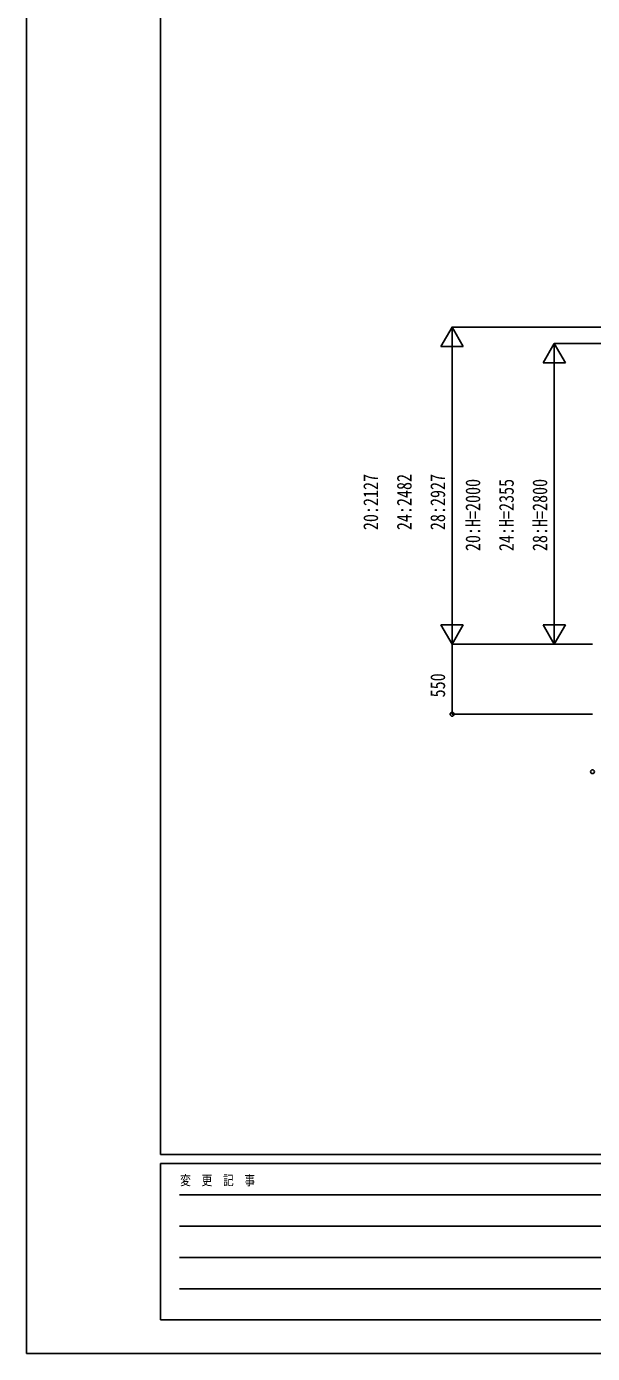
# Model space of a CAD drawing. Units: millimetres, scale not verified. Extents: x -14718 to 14718, y -10395 to 10395.
# Drawn here: x -14718 to -10285, y -10395 to 0 of the extents above; entities that cross this region are included whole.
import ezdxf
from ezdxf.enums import TextEntityAlignment as Align

# ---------------------------------------------------------------- set-up
doc = ezdxf.new("R2010")
doc.units = ezdxf.units.MM
doc.header["$LTSCALE"] = 50
doc.layers.add('0-7_YKK_D', color=6, linetype='Continuous')
doc.layers.add('0-8_YKK_ZWAK', color=7, linetype='Continuous')
doc.styles.add('ＭＳ ゴシック', font='')
doc.styles.get('ＭＳ ゴシック').set_extended_font_data('MS Gothic')

msp = doc.modelspace()

# ---------------------------------------------------------------- linework, layer by layer
at = {"layer": '0-7_YKK_D'}
for p, q in [((-11384.68, -2355.42), (-11472.18, -2506.98)), ((-9992.32, -2355.42), (-11385.68, -2355.42)), ((-11384.68, -2355.42), (-11297.18, -2506.98)), ((-11384.68, -2355.42), (-11384.68, -2658.53)), ((-10584.68, -2482.5), (-10672.18, -2634.05)), ((-10056.9, -2482.5), (-10585.68, -2482.5)), ((-10584.68, -2482.5), (-10497.18, -2634.05)), ((-10584.68, -2482.5), (-10584.68, -2785.61)), ((-11472.18, -2506.98), (-11297.18, -2506.98)), ((-11384.68, -2530.42), (-11384.68, -4662.5)), ((-10672.18, -2634.05), (-10497.18, -2634.05)), ((-10584.68, -2657.5), (-10584.68, -4662.5)), ((-11384.68, -4837.5), (-11384.68, -4534.39)), ((-10584.68, -4837.5), (-10584.68, -4534.39)), ((-11384.68, -4837.5), (-11472.18, -4685.95)), ((-11297.18, -4685.95), (-11472.18, -4685.95)), ((-11384.68, -4837.5), (-11297.18, -4685.95)), ((-10584.68, -4837.5), (-10672.18, -4685.95)), ((-10497.18, -4685.95), (-10672.18, -4685.95)), ((-10584.68, -4837.5), (-10497.18, -4685.95)), ((-10285.68, -4837.5), (-11385.68, -4837.5)), ((-10285.68, -4837.5), (-11385.68, -4837.5)), ((-11384.68, -4837.5), (-11384.68, -5387.5)), ((-10285.68, -4837.5), (-10585.68, -4837.5)), ((-10285.68, -5387.5), (-11385.68, -5387.5))]:
    msp.add_line(p, q, dxfattribs=at)
for centre in [(-11384.68, -5387.5), (-10284.68, -5837.5)]:
    msp.add_circle(centre, 14.88, dxfattribs=at)
at = {"layer": '0-8_YKK_ZWAK'}
for p, q in [((-13667.43, -8837.5), (-13667.43, 9712.5)), ((13632.57, -8837.5), (-13667.43, -8837.5)), ((-4567.43, -8907.5), (-13667.43, -8907.5)), ((-13667.43, -10132.5), (-13667.43, -8907.5)), ((-13518.68, -9152.5), (-4742.43, -9152.5)), ((-13518.68, -9397.5), (-4742.43, -9397.5)), ((-13518.68, -9642.5), (-4742.43, -9642.5)), ((-13518.68, -9887.5), (-4742.43, -9887.5)), ((-13667.43, -10132.5), (-4567.43, -10132.5))]:
    msp.add_line(p, q, dxfattribs=at)
msp.add_lwpolyline([(-14717.5, -10395), (14717.5, -10395), (14717.5, 10395), (-14717.5, 10395)], close=True, dxfattribs=at)

# ---------------------------------------------------------------- texts
at = {"layer": '0-7_YKK_D', "style": 'ＭＳ ゴシック', "width": 0.8}
for s, p in [('20:2127', (-11929.68, -3945.06)), ('24:2482', (-11667.18, -3945.06)), ('28:2927', (-11404.68, -3945.06)), ('20:H=2000', (-11129.68, -4109.4)), ('24:H=2355', (-10867.18, -4109.4)), ('28:H=2800', (-10604.68, -4109.4)), ('550', (-11404.68, -5255.3))]:
    msp.add_text(s, height=115.5, rotation=90, dxfattribs=at).set_placement(p, align=Align.BOTTOM_LEFT)
at = {"layer": '0-8_YKK_ZWAK', "style": 'ＭＳ ゴシック', "width": 0.8}
msp.add_text('変  更  記  事', height=76.98, dxfattribs=at).set_placement((-13514.59, -9100), align=Align.BOTTOM_LEFT)

doc.saveas('drawing.dxf')
